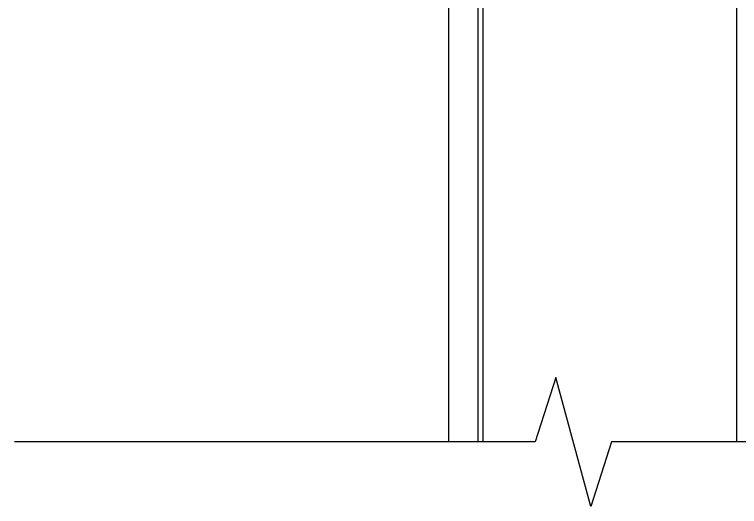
# Model space of a CAD drawing. Header units: metres. Extents: x 2560 to 14440, y -4690 to 3710.
# Drawn here: x 3524 to 4018.2, y -1956.6 to -1621.2 of the extents above; entities that cross this region are included whole.
import ezdxf

# ---------------------------------------------------------------- set-up
doc = ezdxf.new("R2010")
doc.units = ezdxf.units.M
for name, color, linetype in [('LM', 141, 'Continuous'), ('OTHER', 7, 'Continuous'), ('PUB_WALL', 7, 'Continuous'), ('S_WALL', 7, 'Continuous')]:
    doc.layers.add(name, color=color, linetype=linetype)

msp = doc.modelspace()

# ---------------------------------------------------------------- hatches: boundary and pattern name
at = {"layer": 'LM'}
h = msp.add_hatch(dxfattribs=at)
h.set_pattern_fill('ANSI31', scale=500)
h.paths.add_polyline_path([(4520, -580), (4400, -580), (4400, -980), (4520, -980)])
h.paths.add_polyline_path([(4020, -1580), (3840, -1580), (3840, -1912.64), (4020, -1912.64)])

# ---------------------------------------------------------------- linework, layer by layer
msp.add_line((3820, -1912.64), (3820, -1600), dxfattribs=at)
at = {"layer": 'OTHER'}
for p, q in [((3893, -1868.64), (3879, -1912.64)), ((3917, -1956.64), (3893, -1868.64)), ((3879, -1912.64), (3524, -1912.64)), ((3931, -1912.64), (3917, -1956.64)), ((4286, -1912.64), (3931, -1912.64))]:
    msp.add_line(p, q, dxfattribs=at)
at = {"layer": 'PUB_WALL'}
for points in [[(3843.5, -1912.64), (3843.5, -1580)], [(4016.5, -1912.64), (4016.5, -1580)]]:
    msp.add_lwpolyline(points, dxfattribs=at)
at = {"layer": 'S_WALL'}
msp.add_line((3840, -1912.64), (3840, -1580), dxfattribs=at)

doc.saveas('drawing.dxf')
